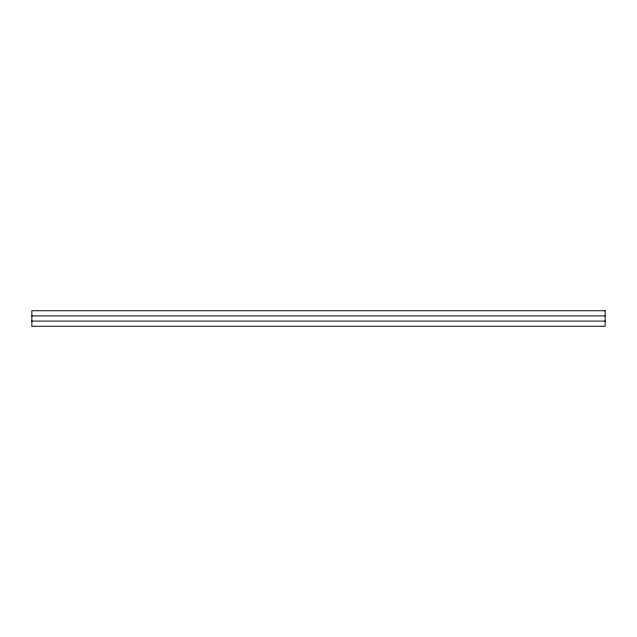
<?xml version="1.0" encoding="UTF-8"?>
<svg xmlns="http://www.w3.org/2000/svg" width="637" height="637" viewBox="0 0 637 637"><rect width="100%" height="100%" fill="white"/><g stroke="black" fill="none" stroke-linecap="round" stroke-linejoin="round"><path stroke-width="0.96" d="M31.85 315.92L605.15 315.92M31.85 321.08L605.15 321.08M605.15 310.752L31.85 310.752L31.85 326.248L605.15 326.248L605.15 310.752"/></g></svg>
